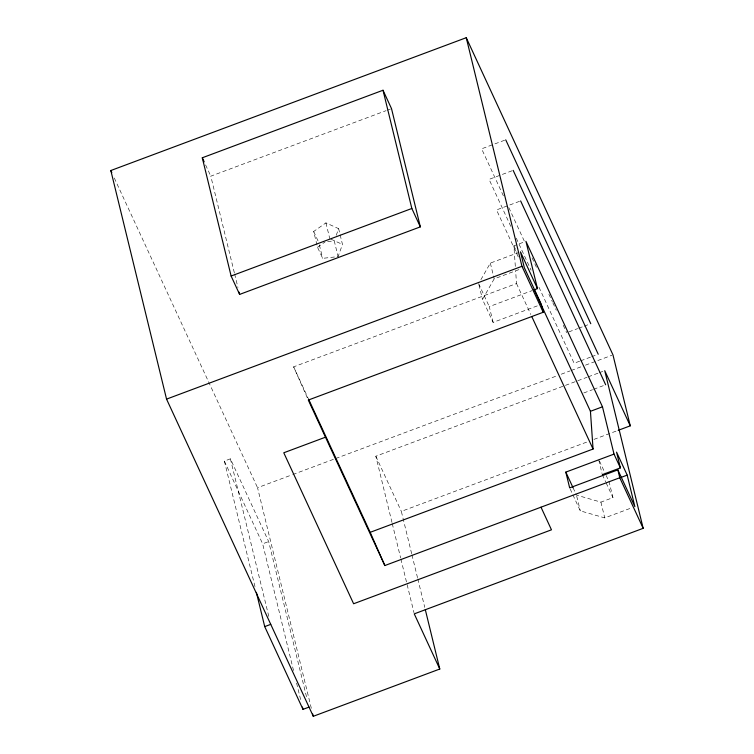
<?xml version="1.0" encoding="UTF-8"?>
<svg xmlns="http://www.w3.org/2000/svg" width="754" height="754" viewBox="0 0 754 754"><rect width="100%" height="100%" fill="white"/><g stroke="black" fill="none" stroke-linecap="round" stroke-linejoin="round"><path stroke-width="0.57" stroke-dasharray="3.77 2.83" d="M336.237 235.305L338.64 228.66L325.926 222.873L313.673 231.478L317.519 247.246L322.655 258.349L338.084 256.605L342.476 244.428L338.64 228.66M480.873 279.725L490.336 263.099L517.225 253.042M537.291 305.879L493.116 322.392L482.485 299.404L494.181 278.857L521.071 268.81M317.519 247.246L325.059 241.949M234.353 272.807L210.8 176.163L386.001 110.687M387.104 110.282L390.412 109.038M504.624 140.235L481.627 148.83L503.389 195.87M512.07 170.781L489.073 179.377L510.835 226.417M519.515 201.327L496.518 209.923L518.281 256.954M515.321 266.398L513.889 245.823L524.841 241.732M307.349 397.914L293.626 366.84L516.509 283.542L515.642 270.969M493.116 322.392L489.28 306.624L531.994 290.658M568.874 331.883L577.63 328.612M578.733 328.207L583.106 326.567M584.209 326.152L589.685 324.107M254.984 586.659L224.372 461.08L230.394 458.828L268.669 541.57L306.793 697.978M579.6 361.204L574.124 363.249L538.026 285.21M580.703 360.798L590.561 357.113M591.654 356.699L597.13 354.653M311.327 708.298L257.548 487.706L291.657 474.954M292.759 474.549L334.569 458.922M335.671 458.507L556.848 375.86M561.249 374.21L570.052 370.921M571.146 370.506L581.051 366.812M585.453 365.162L611.862 355.294M391.986 522.465L375.831 456.208L587.13 377.245M588.233 376.83L598.139 373.136M599.241 372.721L603.643 371.072M583.766 392.975L592.521 389.705M593.624 389.29L604.576 385.2M293.532 670.542L262.646 543.822L268.669 541.57M411.675 553.747L401.345 511.372L588.44 441.458M593.935 439.403L617.055 430.76M573.078 487.781L576.461 495.095L600.91 502.136L612.955 497.631L609.109 481.863L606.216 475.595M570.147 488.922L580.297 510.863L604.755 517.894L631.645 507.847M327.622 241.591L334.239 240.846L338.084 256.605M330.827 239.122L342.476 244.428M508.827 207.623L525.142 242.911M532.07 257.868L536.518 267.491M548.884 294.22L552.343 301.704M552.833 302.769L556.301 310.252M563.219 325.219L566.678 332.702M516.273 238.17L531.108 270.243M513.889 245.823L517.348 253.297M599.449 460.967L605.726 474.549M516.509 283.542L530.835 314.503M602.323 474.643L605.669 481.891M606.15 482.918L612.955 497.631M478.639 283.645L489.28 306.624M313.673 231.478L318.339 241.572M375.831 456.208L401.345 511.372M205.597 164.928L210.8 176.163M293.626 366.84L307.952 397.801M114.288 178.001L257.548 487.706M224.372 461.08L262.646 543.822M598.751 460.006L602.05 473.521M600.91 502.136L604.755 517.894M576.735 496.226L580.297 510.863M490.336 263.099L494.181 278.857M478.922 284.767L482.485 299.404M411.957 554.897L417.518 577.715M417.801 578.865L424.756 607.394M325.926 222.873L329.771 238.641M392.259 523.615L400.619 557.885M400.892 559.025L413.984 612.719M319.357 244.833L322.655 258.349M234.635 273.938L237.953 287.585M296.595 683.096L301.044 701.371M230.394 458.828L269.074 617.517"/><path stroke-width="1.13" d="M425.313 609.675L439.78 669.024L313.278 716.3L166.549 399.12L110.829 170.527L466.245 37.7L612.964 354.88L630.259 425.831L618.148 430.355M202.289 157.784L383.013 90.244L391.514 108.633L420.336 226.869L239.621 294.409L231.11 276.021L202.289 157.784L204.183 161.865M231.11 276.021L411.835 208.481L383.013 90.244M166.549 399.12L521.966 266.294L466.245 37.7M534.181 289.847L537.47 288.612L525.934 241.318L602.484 406.811L614.02 454.106L620.391 467.895L602.323 474.643M537.47 288.612L520.458 251.836L524.303 267.604L541.306 304.38L543.229 312.26L308.301 400.063L384.851 565.547L619.779 477.753L617.856 469.865L569.666 487.876L565.82 472.108L614.02 454.106M325.474 437.197L283.777 452.777L353.617 603.756L551.466 529.817L541.004 507.188M308.443 398.866L370.176 532.324L593.059 449.035L590.439 411.307L602.484 406.811M620.806 477.499L627.187 475.114L616.555 452.127L620.391 467.895M309.017 707.111L302.995 709.354L264.72 626.612L270.743 624.359M630.259 425.831L604.736 370.666L643.171 528.318L414.257 613.86L439.78 669.024M505.727 139.829L590.778 323.702M513.172 170.366L598.224 354.248M520.618 200.913L605.669 384.794M617.856 469.865L634.868 506.641L627.187 475.114M534.143 289.593L590.439 411.307M521.966 266.294L543.229 312.26M619.779 477.753L643.171 528.318M531.824 316.642L593.059 449.035M565.82 472.108L573.078 487.781M411.835 208.481L420.336 226.869M110.829 170.527L111.818 172.657M370.176 532.324L384.851 565.547M239.065 292.128L239.621 294.409M312.712 714.01L313.278 716.3M302.439 707.073L302.995 709.354M256.369 592.361L264.72 626.612"/></g></svg>
